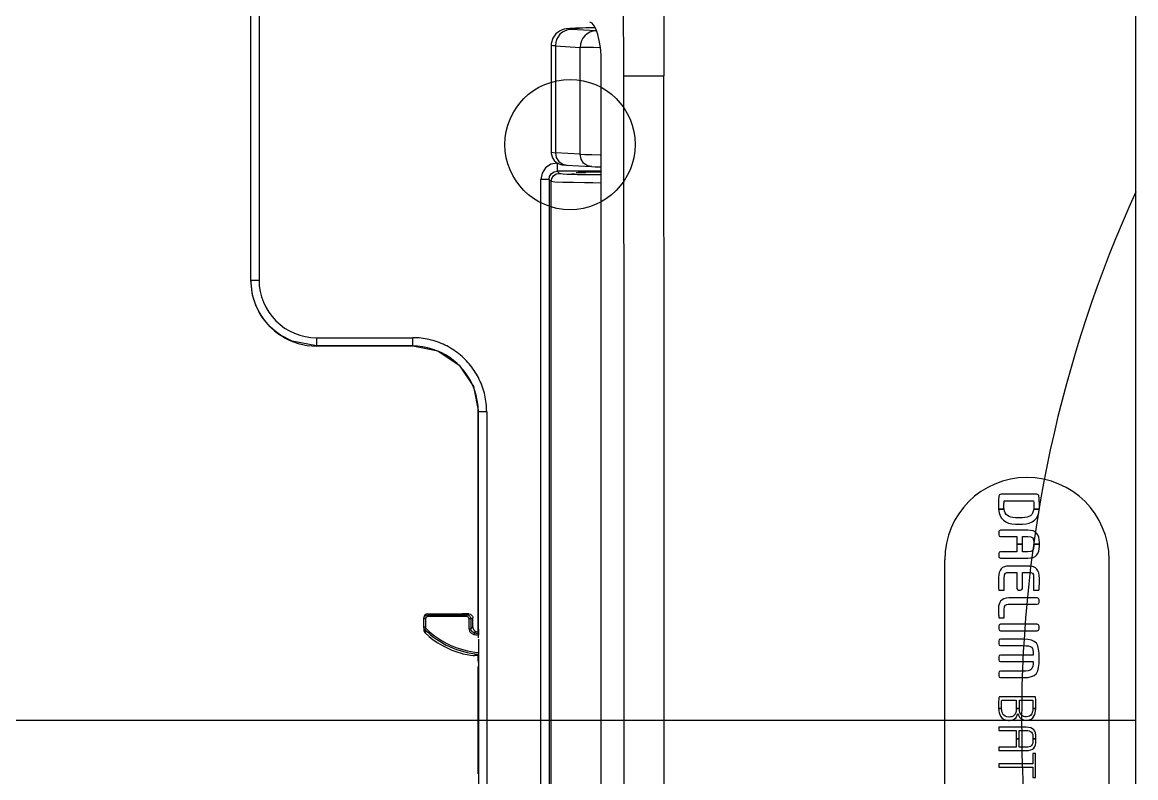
# Model space of a CAD drawing. Header units: millimetres. Extents: x -33000 to 294000, y 0 to 42408.
# Drawn here: x 16459.5 to 16595, y 3849.7 to 3941.6 of the extents above; entities that cross this region are included whole.
import ezdxf

# ---------------------------------------------------------------- set-up
doc = ezdxf.new("R2010")
doc.units = ezdxf.units.MM
doc.header["$LTSCALE"] = 50
doc.linetypes.add('DASHDOT', pattern=[22, 20, -1, 0, -1])
doc.layers.add('arch', color=8, linetype='Continuous')

msp = doc.modelspace()

# ---------------------------------------------------------------- linework, layer by layer
at = {"layer": 'arch', "ltscale": 25}
msp.add_line((16595, 1509.21), (16595, 8019.21), dxfattribs=at)
at = {"layer": 'arch', "linetype": 'Continuous'}
for p, q in [((16532.61, 3969.22), (16532.67, 3935.05)), ((16537.58, 3969.27), (16537.6, 3935.07)), ((16487.33, 3910.22), (16487.33, 3949.53)), ((16488.33, 3949.53), (16488.33, 3910.22)), ((16524.08, 3939.67), (16523.88, 3938.99)), ((16524.44, 3940.17), (16524.08, 3939.67)), ((16524.87, 3940.51), (16524.44, 3940.17)), ((16525.2, 3940.66), (16524.87, 3940.51)), ((16525.44, 3940.73), (16525.2, 3940.66)), ((16525.7, 3940.77), (16525.44, 3940.73)), ((16526.14, 3940.82), (16525.7, 3940.77)), ((16525.91, 3940.75), (16525.94, 3940.79)), ((16526.31, 3940.71), (16525.91, 3940.75)), ((16525.94, 3940.79), (16526.42, 3940.83)), ((16526.83, 3940.85), (16526.14, 3940.82)), ((16529.32, 3940.53), (16526.31, 3940.71)), ((16526.42, 3940.83), (16527.31, 3940.86)), ((16527.28, 3940.86), (16526.83, 3940.85)), ((16523.88, 3938.99), (16523.87, 3938.76)), ((16523.87, 3938.77), (16523.87, 3925.71)), ((16524.39, 3938.71), (16524.39, 3925.71)), ((16524.39, 3938.71), (16527.4, 3938.53)), ((16527.4, 3925.53), (16527.4, 3938.53)), ((16528.06, 3938.51), (16527.4, 3938.53)), ((16529.01, 3938.5), (16528.06, 3938.51)), ((16529.82, 3938.49), (16529.01, 3938.5)), ((16529.97, 3776.83), (16529.97, 3936.59)), ((16532.67, 3935.05), (16533.38, 3935.06)), ((16533.38, 3935.06), (16534.53, 3935.06)), ((16534.53, 3935.06), (16535.98, 3935.07)), ((16535.98, 3935.07), (16537.59, 3935.07)), ((16537.63, 3895.89), (16537.59, 3935.07)), ((16523.87, 3925.77), (16523.88, 3925.61)), ((16523.87, 3925.77), (16524.39, 3925.71)), ((16523.88, 3925.61), (16524.02, 3925.1)), ((16524.02, 3925.1), (16524.26, 3924.76)), ((16524.26, 3924.76), (16524.52, 3924.53)), ((16527.4, 3925.53), (16524.39, 3925.71)), ((16524.39, 3925.71), (16524.5, 3925.13)), ((16524.5, 3925.13), (16524.81, 3924.65)), ((16527.4, 3925.53), (16527.98, 3925.51)), ((16527.51, 3924.95), (16527.4, 3925.53)), ((16527.82, 3924.46), (16527.51, 3924.95)), ((16527.98, 3925.51), (16528.82, 3925.49)), ((16528.82, 3925.49), (16529.85, 3925.48)), ((16529.85, 3925.48), (16529.97, 3925.48)), ((16523.2, 3923.87), (16522.77, 3923.23)), ((16523.85, 3924.31), (16523.2, 3923.87)), ((16524.62, 3924.46), (16523.85, 3924.31)), ((16523.91, 3923.17), (16524.23, 3923.38)), ((16524.23, 3923.38), (16524.62, 3923.46)), ((16524.52, 3924.53), (16524.76, 3924.39)), ((16524.62, 3924.46), (16524.62, 3924.08)), ((16524.62, 3924.08), (16524.62, 3923.76)), ((16524.62, 3923.76), (16524.62, 3923.54)), ((16524.62, 3923.54), (16524.62, 3923.46)), ((16529.97, 3923.46), (16524.62, 3923.46)), ((16524.87, 3923.2), (16524.62, 3923.46)), ((16524.76, 3924.39), (16524.93, 3924.33)), ((16524.81, 3924.65), (16525.28, 3924.32)), ((16524.93, 3924.33), (16525.07, 3924.29)), ((16525.07, 3924.29), (16525.22, 3924.26)), ((16525.22, 3924.26), (16525.43, 3924.24)), ((16525.28, 3924.32), (16525.83, 3924.21)), ((16525.43, 3924.24), (16525.74, 3924.21)), ((16525.73, 3924.21), (16528.75, 3924.03)), ((16528.29, 3924.14), (16527.82, 3924.46)), ((16528.84, 3924.03), (16528.29, 3924.14)), ((16528.84, 3924.03), (16529.24, 3924.01)), ((16529.24, 3924.01), (16529.84, 3924)), ((16529.84, 3924), (16529.96, 3923.99)), ((16522.77, 3923.23), (16522.62, 3922.46)), ((16522.62, 3790.96), (16522.62, 3922.46)), ((16522.99, 3922.46), (16522.62, 3922.46)), ((16523.32, 3922.46), (16522.99, 3922.46)), ((16523.54, 3922.46), (16523.32, 3922.46)), ((16523.62, 3922.46), (16523.54, 3922.46)), ((16523.62, 3922.46), (16523.69, 3922.84)), ((16523.62, 3922.46), (16523.62, 3790.96)), ((16523.62, 3922.46), (16523.87, 3922.21)), ((16523.69, 3922.84), (16523.91, 3923.17)), ((16523.87, 3922.21), (16523.95, 3922.59)), ((16523.87, 3791.21), (16523.87, 3922.21)), ((16524.31, 3922.15), (16523.87, 3922.21)), ((16523.95, 3922.59), (16524.16, 3922.91)), ((16524.16, 3922.91), (16524.49, 3923.13)), ((16525.31, 3922.11), (16524.31, 3922.15)), ((16524.49, 3923.13), (16524.87, 3923.2)), ((16526.58, 3922.08), (16525.31, 3922.11)), ((16527.92, 3922.05), (16526.58, 3922.08)), ((16528.95, 3922.04), (16527.92, 3922.05)), ((16529.97, 3922.03), (16528.95, 3922.04)), ((16487.54, 3908.41), (16487.33, 3910.22)), ((16487.33, 3910.22), (16487.33, 3910.2)), ((16487.33, 3910.22), (16487.41, 3910.22)), ((16487.41, 3910.22), (16487.62, 3910.22)), ((16487.62, 3910.22), (16487.95, 3910.22)), ((16487.95, 3910.22), (16488.33, 3910.22)), ((16487.94, 3907.16), (16487.54, 3908.41)), ((16488.3, 3906.4), (16487.94, 3907.16)), ((16488.72, 3905.71), (16488.3, 3906.4)), ((16489.18, 3905.1), (16488.72, 3905.71)), ((16489.67, 3904.56), (16489.18, 3905.1)), ((16490.28, 3904.01), (16489.67, 3904.56)), ((16490.94, 3903.53), (16490.28, 3904.01)), ((16492.35, 3902.8), (16490.94, 3903.53)), ((16495.33, 3903.22), (16507.03, 3903.22)), ((16495.33, 3903.22), (16495.33, 3902.84)), ((16507.03, 3902.22), (16507.03, 3903.22)), ((16495.33, 3902.22), (16492.35, 3902.8)), ((16495.33, 3902.84), (16495.33, 3902.52)), ((16495.33, 3902.52), (16495.33, 3902.3)), ((16495.33, 3902.3), (16495.33, 3902.22)), ((16507.03, 3902.22), (16495.33, 3902.22)), ((16495.33, 3902.22), (16495.33, 3902.2)), ((16507.01, 3902.2), (16495.33, 3902.2)), ((16507.01, 3902.2), (16507.03, 3902.22)), ((16507.03, 3902.22), (16510.08, 3901.62)), ((16510.08, 3901.62), (16512.68, 3899.89)), ((16512.68, 3899.89), (16514.42, 3897.3)), ((16514.42, 3897.3), (16515.03, 3894.22)), ((16537.64, 3856.71), (16537.63, 3895.89)), ((16515, 3872.83), (16515, 3894.37)), ((16515.01, 3894.37), (16515, 3894.37)), ((16515.01, 3894.2), (16515.03, 3894.22)), ((16515.01, 3872.83), (16515.01, 3894.2)), ((16515.03, 3866.71), (16515.03, 3894.22)), ((16515.11, 3894.22), (16515.03, 3894.22)), ((16515.33, 3894.22), (16515.11, 3894.22)), ((16515.65, 3894.22), (16515.33, 3894.22)), ((16516.03, 3894.22), (16515.65, 3894.22)), ((16516.03, 3894.22), (16516.03, 3819.2)), ((16571.76, 3837.21), (16571.76, 3876.21)), ((16591.76, 3837.21), (16591.76, 3876.21)), ((16515, 3872.33), (16515, 3872.17)), ((16515, 3867.41), (16515, 3872.17)), ((16515.01, 3867.75), (16515.01, 3872.83)), ((16508.38, 3869.13), (16508.42, 3869.24)), ((16508.42, 3869.24), (16508.48, 3869.33)), ((16508.48, 3869.33), (16508.55, 3869.4)), ((16508.55, 3869.4), (16508.71, 3869.49)), ((16508.71, 3869.49), (16508.87, 3869.51)), ((16508.87, 3869.65), (16513.04, 3869.65)), ((16508.87, 3869.65), (16508.87, 3869.51)), ((16508.87, 3869.51), (16513.6, 3869.51)), ((16508.87, 3869.51), (16508.87, 3869.5)), ((16508.87, 3869.5), (16508.87, 3869.45)), ((16508.87, 3869.45), (16508.87, 3869.38)), ((16508.87, 3869.38), (16508.87, 3869.31)), ((16513.6, 3869.31), (16508.87, 3869.31)), ((16513.86, 3869.64), (16513.6, 3869.51)), ((16513.6, 3869.31), (16513.6, 3869.51)), ((16513.6, 3869.51), (16513.7, 3869.5)), ((16513.7, 3869.5), (16513.8, 3869.47)), ((16513.8, 3869.47), (16513.89, 3869.42)), ((16513.86, 3869.64), (16514.06, 3869.6)), ((16513.89, 3869.42), (16513.96, 3869.35)), ((16513.96, 3869.35), (16514.06, 3869.19)), ((16514.06, 3869.6), (16514.2, 3869.49)), ((16514.06, 3869.19), (16514.1, 3869.01)), ((16514.2, 3869.49), (16514.3, 3869.35)), ((16514.3, 3869.35), (16514.33, 3869.25)), ((16514.33, 3869.25), (16514.34, 3869.16)), ((16508.37, 3869.15), (16508.37, 3869.01)), ((16508.37, 3869.01), (16508.38, 3869.13)), ((16508.37, 3868.06), (16508.37, 3869.01)), ((16508.38, 3869.01), (16508.37, 3869.01)), ((16508.38, 3867.96), (16508.37, 3868.06)), ((16508.37, 3868.06), (16508.38, 3868.06)), ((16508.37, 3868.06), (16508.37, 3867.68)), ((16508.42, 3869.01), (16508.38, 3869.01)), ((16508.38, 3868.06), (16508.43, 3868.06)), ((16508.41, 3867.86), (16508.38, 3867.96)), ((16508.45, 3867.78), (16508.41, 3867.86)), ((16508.49, 3869.01), (16508.42, 3869.01)), ((16508.43, 3868.06), (16508.5, 3868.06)), ((16508.57, 3869.01), (16508.49, 3869.01)), ((16508.5, 3868.06), (16508.57, 3868.06)), ((16508.66, 3867.84), (16508.52, 3867.7)), ((16508.57, 3869.01), (16508.57, 3868.06)), ((16513.96, 3869.01), (16513.9, 3869.01)), ((16513.9, 3867.82), (16513.9, 3869.01)), ((16514.03, 3869.01), (16513.96, 3869.01)), ((16514.08, 3869.01), (16514.03, 3869.01)), ((16514.1, 3869.01), (16514.08, 3869.01)), ((16514.1, 3869.01), (16514.34, 3869.14)), ((16514.1, 3869.01), (16514.1, 3867.82)), ((16514.34, 3868.04), (16514.1, 3867.82)), ((16514.34, 3869.16), (16514.34, 3869.14)), ((16514.34, 3868.04), (16514.34, 3869.14)), ((16514.34, 3868.04), (16514.35, 3867.93)), ((16514.35, 3867.93), (16514.38, 3867.84)), ((16514.38, 3867.84), (16514.43, 3867.74)), ((16508.52, 3867.7), (16508.45, 3867.78)), ((16508.52, 3867.7), (16508.53, 3867.31)), ((16513.9, 3867.82), (16513.97, 3867.82)), ((16513.97, 3867.82), (16514.03, 3867.82)), ((16514.03, 3867.82), (16514.08, 3867.82)), ((16514.08, 3867.82), (16514.1, 3867.82)), ((16514.13, 3867.65), (16514.1, 3867.82)), ((16514.21, 3867.5), (16514.13, 3867.65)), ((16514.35, 3867.39), (16514.21, 3867.5)), ((16514.51, 3867.33), (16514.35, 3867.39)), ((16514.43, 3867.74), (16514.5, 3867.65)), ((16514.49, 3867.21), (16514.48, 3867.13)), ((16514.5, 3867.27), (16514.49, 3867.21)), ((16514.5, 3867.65), (16514.54, 3867.6)), ((16514.51, 3867.31), (16514.5, 3867.27)), ((16514.51, 3867.33), (16514.54, 3867.36)), ((16514.51, 3867.33), (16514.51, 3867.31)), ((16514.54, 3867.36), (16514.56, 3867.37)), ((16514.56, 3867.53), (16514.58, 3867.51)), ((16514.56, 3867.37), (16514.59, 3867.39)), ((16514.58, 3867.51), (16514.63, 3867.49)), ((16514.59, 3867.39), (16514.64, 3867.44)), ((16514.63, 3867.49), (16514.66, 3867.48)), ((16514.64, 3867.44), (16514.67, 3867.46)), ((16514.66, 3867.48), (16514.68, 3867.47)), ((16514.67, 3867.46), (16514.68, 3867.47)), ((16514.68, 3867.47), (16514.68, 3867.47)), ((16514.76, 3867.45), (16514.68, 3867.47)), ((16514.99, 3867.41), (16514.76, 3867.45)), ((16515.03, 3866.71), (16515.02, 3867.06)), ((16515.03, 3866.55), (16515.03, 3861.71)), ((16513.04, 3864.81), (16513.13, 3864.78)), ((16513.13, 3864.78), (16513.64, 3864.67)), ((16513.64, 3864.67), (16514.07, 3864.6)), ((16514.07, 3864.6), (16514.37, 3864.56)), ((16514.37, 3864.56), (16514.52, 3864.56)), ((16514.52, 3864.56), (16514.54, 3864.56)), ((16514.56, 3864.6), (16514.54, 3864.56)), ((16514.56, 3864.6), (16514.59, 3864.6)), ((16514.59, 3864.6), (16514.77, 3864.6)), ((16514.77, 3864.6), (16514.99, 3864.59)), ((16515, 3863.9), (16515, 3864.59)), ((16515.01, 3863.98), (16515, 3863.91)), ((16515, 3863.91), (16515, 3863.9)), ((16515, 3863.9), (16515, 3863.73)), ((16515.02, 3864.02), (16515.01, 3863.98)), ((16515, 3850.18), (16515, 3863.23)), ((16515.03, 3861.71), (16515.03, 3856.71)), ((16515.03, 3856.71), (16515.03, 3854.71)), ((16537.63, 3817.53), (16537.64, 3856.71)), ((16515.03, 3854.71), (16515.03, 3851.71)), ((16515.03, 3851.7), (16515.03, 3846.87))]:
    msp.add_line(p, q, dxfattribs=at)
at = {"layer": 'arch', "linetype": 'DASHDOT'}
msp.add_line((16285, 3856.71), (16595, 3856.71), dxfattribs=at)
at = {"layer": 'arch', "linetype": 'Continuous'}
msp.add_circle((16526.17, 3926.71), 7.92, dxfattribs=at)
for centre, radius, start, end in [((16735.91, 3856.87), 154.8, 155.5388, 180.0578), ((16495.33, 3910.22), 7, 179.9907, 269.9939), ((16581.76, 3876.21), 10, 0, 180), ((16508.87, 3869.01), 0.3, 90.0054, 180.0075), ((16513.6, 3869.01), 0.3, 0.0171, 90.021), ((16508.87, 3868.06), 0.301, 179.9899, 225.6049), ((16515.87, 3875.21), 10.31, 225.6125, 265.3361), ((16515.87, 3875.21), 10.51, 225.6118, 265.425), ((16515.87, 3875.21), 10.78, 227.0817, 254.799), ((16515.87, 3875.21), 8.19, 260.2197, 264.0535), ((16515.87, 3875.21), 7.99, 260.2195, 263.8756), ((16735.91, 3856.55), 154.8, 179.9422, 204.4612)]:
    msp.add_arc(centre, radius, start, end, dxfattribs=at)
for centre, major_axis, ratio, start_param, end_param in [((16528.55, 3936.58), (0, 5), 0.284012, 4.712867, 6.26645), ((16526.31, 3938.71), (0.12, 2), 0.961126, 0.063244, 1.629234), ((16535.18, 3940.79), (9, 0), 0.017453, 2.317366, 2.635123), ((16529.32, 3938.53), (-0.12, -2), 0.961133, 3.204845, 4.770831), ((16537.73, 3940.74), (12.75, 0), 0.017453, 2.296645, 2.317381), ((16533.17, 3940.55), (4, 0), 0.017451, 3.420757, 3.502606), ((16537.37, 3923.21), (12.5, 0), 0.017452, 3.158684, 3.190646), ((16537.37, 3923.21), (12.5, 0), 0.017452, 3.190646, 4.079319), ((16495.33, 3910.2), (0, 8), 0.999848, 1.570782, 1.599305), ((16495.33, 3910.2), (0, 8), 0.999848, 1.599305, 2.571298), ((16495.33, 3910.2), (0, 8), 0.999848, 2.571298, 3.141578), ((16507.01, 3894.2), (-5.66, -5.66), 0.999695, 2.727332, 3.926845), ((16507, 3894.21), (7.66, 2.32), 0.999451, 5.989191, 6.672186), ((16508.87, 3869.15), (0, 0.5), 0.999848, 0, 1.570796), ((16513.04, 3869.62), (-1.5, 0), 0.017455, 4.13565, 4.712389), ((16508.87, 3867.68), (0, 0.5), 0.998838, 1.569846, 2.39245), ((16514.63, 3867.86), (0.088, -0.575), 0.246445, 5.145086, 5.272141), ((16515.03, 3867.75), (0, 0.8), 0.017455, 1.570796, 2.617994)]:
    msp.add_ellipse(centre, major_axis=major_axis, ratio=ratio, start_param=start_param, end_param=end_param, dxfattribs=at)
for points in [[(16524.39, 3938.71), (16524.28, 3938.72), (16524.08, 3938.73), (16523.91, 3938.75), (16523.87, 3938.76), (16523.87, 3938.77)], [(16532.67, 3935.05), (16532.69, 3926.35), (16532.7, 3908.94), (16532.72, 3882.82), (16532.73, 3865.41), (16532.73, 3856.71)], [(16516.03, 3894.22), (16516.03, 3894.91), (16515.88, 3896.25), (16515.2, 3898.17), (16514.12, 3899.88), (16512.69, 3901.31), (16510.98, 3902.39), (16509.06, 3903.07), (16507.72, 3903.22), (16507.03, 3903.22)], [(16578.96, 3882.63), (16578.96, 3882.63), (16578.98, 3883.23), (16578.98, 3883.38)], [(16578.98, 3883.38), (16578.98, 3883.38), (16582.57, 3883.38), (16582.57, 3883.38)], [(16582.57, 3883.38), (16582.6, 3883.08), (16582.61, 3882.64), (16582.61, 3882.63)], [(16583.28, 3882.63), (16583.28, 3883.12), (16583.25, 3883.75), (16583.22, 3883.96)], [(16578.98, 3882.35), (16578.98, 3882.35), (16578.3, 3882.35), (16578.3, 3882.35)], [(16578.3, 3882.35), (16578.4, 3881.17), (16579.1, 3880.55), (16580.36, 3880.55)], [(16578.98, 3882.35), (16578.97, 3882.44), (16578.96, 3882.53), (16578.96, 3882.63)], [(16580.36, 3881.32), (16579.53, 3881.32), (16579.07, 3881.66), (16578.98, 3882.35)], [(16582.61, 3882.63), (16582.61, 3882.53), (16582.6, 3882.44), (16582.59, 3882.35)], [(16582.59, 3882.35), (16582.59, 3882.35), (16583.27, 3882.35), (16583.27, 3882.35)], [(16583.27, 3882.35), (16583.27, 3882.44), (16583.28, 3882.53), (16583.28, 3882.63)], [(16580.36, 3880.55), (16580.36, 3880.55), (16581.22, 3880.55), (16581.22, 3880.55)], [(16581.87, 3879.8), (16581.87, 3879.8), (16578.55, 3879.8), (16578.55, 3879.8)], [(16581.22, 3879.02), (16581.22, 3879.02), (16581.87, 3879.02), (16581.87, 3879.02)], [(16583.28, 3878.29), (16583.28, 3879.33), (16582.85, 3879.8), (16581.87, 3879.8)], [(16581.87, 3879.02), (16582.49, 3879.02), (16582.59, 3878.84), (16582.59, 3878.29)], [(16581.22, 3878.1), (16581.22, 3878.1), (16580.54, 3878.1), (16580.54, 3878.1)], [(16580.54, 3878.1), (16580.54, 3878.1), (16580.54, 3877.18), (16580.54, 3877.18)], [(16581.22, 3877.18), (16581.22, 3877.18), (16581.22, 3878.1), (16581.22, 3878.1)], [(16582.59, 3877.91), (16582.59, 3877.36), (16582.49, 3877.18), (16581.87, 3877.18)], [(16582.59, 3878.29), (16582.59, 3878.29), (16582.59, 3878.1), (16582.59, 3878.1)], [(16582.59, 3878.1), (16582.59, 3878.1), (16583.28, 3878.1), (16583.28, 3878.1)], [(16582.59, 3878.1), (16582.59, 3878.1), (16582.59, 3877.91), (16582.59, 3877.91)], [(16583.28, 3878.1), (16583.28, 3878.1), (16583.28, 3878.29), (16583.28, 3878.29)], [(16580.54, 3877.18), (16580.54, 3877.18), (16578.55, 3877.18), (16578.55, 3877.18)], [(16581.87, 3877.18), (16581.87, 3877.18), (16581.22, 3877.18), (16581.22, 3877.18)], [(16579, 3873.94), (16579, 3874.66), (16579.19, 3874.66), (16579.56, 3874.66)], [(16579.56, 3874.66), (16579.56, 3874.66), (16580.54, 3874.66), (16580.54, 3874.66)], [(16580.54, 3874.66), (16580.54, 3874.66), (16580.54, 3872.73), (16580.54, 3872.73)], [(16581.22, 3872.73), (16581.22, 3872.73), (16581.22, 3874.66), (16581.22, 3874.66)], [(16581.22, 3874.66), (16581.22, 3874.66), (16582.01, 3874.66), (16582.01, 3874.66)], [(16579, 3872.5), (16579, 3872.5), (16579, 3873.94), (16579, 3873.94)], [(16578.33, 3872.54), (16578.33, 3872.54), (16578.33, 3872.5), (16578.33, 3872.5)], [(16580.54, 3872.73), (16580.54, 3872.61), (16580.63, 3872.51), (16580.75, 3872.51)], [(16580.75, 3872.51), (16580.75, 3872.51), (16581, 3872.51), (16581, 3872.51)], [(16581, 3872.51), (16581.12, 3872.51), (16581.22, 3872.61), (16581.22, 3872.73)], [(16579, 3870.12), (16579, 3870.79), (16579.24, 3870.79), (16579.49, 3870.79)], [(16579.49, 3870.79), (16579.49, 3870.79), (16583.02, 3870.79), (16583.02, 3870.79)], [(16583.02, 3870.79), (16583.14, 3870.79), (16583.24, 3870.89), (16583.24, 3871.01)], [(16578.34, 3869.28), (16578.34, 3869.28), (16578.36, 3869.17), (16578.36, 3869.17)], [(16579, 3869.14), (16579, 3869.14), (16579, 3870.12), (16579, 3870.12)], [(16578.55, 3868.36), (16578.43, 3868.36), (16578.33, 3868.27), (16578.33, 3868.15)], [(16578.33, 3868.15), (16578.33, 3868.15), (16578.33, 3867.79), (16578.33, 3867.79)], [(16578.36, 3869.17), (16578.36, 3869.17), (16578.37, 3869.14), (16578.37, 3869.14)], [(16578.37, 3869.14), (16578.37, 3869.14), (16579, 3869.14), (16579, 3869.14)], [(16583.02, 3868.36), (16583.02, 3868.36), (16578.55, 3868.36), (16578.55, 3868.36)], [(16583.24, 3868.15), (16583.24, 3868.29), (16583.13, 3868.36), (16583.02, 3868.36)], [(16513.9, 3867.82), (16513.9, 3867.76), (16513.91, 3867.63), (16513.99, 3867.45), (16514.12, 3867.3), (16514.29, 3867.19), (16514.41, 3867.15), (16514.48, 3867.13)], [(16578.55, 3866.55), (16578.43, 3866.55), (16578.33, 3866.46), (16578.33, 3866.35)], [(16581.3, 3866.55), (16581.3, 3866.55), (16578.55, 3866.55), (16578.55, 3866.55)], [(16583.26, 3864.22), (16583.26, 3866), (16582.97, 3866.55), (16581.3, 3866.55)], [(16578.33, 3866.35), (16578.33, 3866.35), (16578.33, 3865.98), (16578.33, 3865.98)], [(16578.33, 3865.98), (16578.33, 3865.85), (16578.45, 3865.77), (16578.55, 3865.77)], [(16578.55, 3865.77), (16578.55, 3865.77), (16581.24, 3865.77), (16581.24, 3865.77)], [(16581.24, 3865.77), (16582.42, 3865.77), (16582.53, 3865.61), (16582.54, 3864.61)], [(16581.3, 3861.88), (16582.97, 3861.88), (16583.26, 3862.44), (16583.26, 3864.22)], [(16578.33, 3862.46), (16578.33, 3862.46), (16578.33, 3862.09), (16578.33, 3862.09)], [(16578.55, 3861.88), (16578.55, 3861.88), (16581.3, 3861.88), (16581.3, 3861.88)], [(16578.68, 3859.06), (16578.68, 3859.06), (16578.69, 3859.14), (16578.69, 3859.14)], [(16578.69, 3859.14), (16578.69, 3859.14), (16580.47, 3859.14), (16580.47, 3859.14)], [(16580.47, 3859.14), (16580.47, 3859.14), (16580.47, 3858.11), (16580.47, 3858.11)], [(16580.84, 3858.11), (16580.84, 3858.11), (16580.84, 3859.14), (16580.84, 3859.14)], [(16580.84, 3859.14), (16580.84, 3859.14), (16582.47, 3859.14), (16582.47, 3859.14)], [(16582.47, 3859.14), (16582.47, 3859.14), (16582.48, 3859.06), (16582.48, 3859.06)], [(16582.48, 3859.06), (16582.48, 3858.89), (16582.49, 3858.66), (16582.49, 3858.44)], [(16582.49, 3858.44), (16582.49, 3858.33), (16582.49, 3858.21), (16582.48, 3858.11)], [(16578.67, 3858.11), (16578.67, 3858.11), (16578.3, 3858.11), (16578.3, 3858.11)], [(16578.3, 3858.11), (16578.33, 3857.75), (16578.41, 3857.42), (16578.55, 3857.18)], [(16578.55, 3857.18), (16578.74, 3856.86), (16579.03, 3856.67), (16579.54, 3856.67)], [(16579.58, 3857.08), (16579.23, 3857.07), (16578.98, 3857.21), (16578.84, 3857.45)], [(16579.65, 3856.67), (16580.09, 3856.67), (16580.44, 3856.91), (16580.58, 3857.31)], [(16580.47, 3858.11), (16580.47, 3858.11), (16580.84, 3858.11), (16580.84, 3858.11)], [(16580.58, 3857.31), (16580.58, 3857.31), (16580.66, 3857.52), (16580.66, 3857.52)], [(16580.66, 3857.52), (16580.66, 3857.52), (16580.73, 3857.31), (16580.73, 3857.31)], [(16580.73, 3857.31), (16580.89, 3856.91), (16581.2, 3856.7), (16581.63, 3856.69)], [(16581.74, 3856.69), (16582.18, 3856.7), (16582.45, 3856.88), (16582.62, 3857.19)], [(16582.62, 3857.19), (16582.75, 3857.43), (16582.82, 3857.75), (16582.85, 3858.11)], [(16579.54, 3856.67), (16579.54, 3856.67), (16579.65, 3856.67), (16579.65, 3856.67)], [(16581.63, 3856.69), (16581.63, 3856.69), (16581.74, 3856.69), (16581.74, 3856.69)], [(16582.59, 3855.53), (16582.41, 3855.73), (16582.11, 3855.84), (16581.65, 3855.84)], [(16580.47, 3854.42), (16580.47, 3854.42), (16580.47, 3853.41), (16580.47, 3853.41)], [(16580.83, 3854.42), (16580.83, 3854.42), (16580.83, 3855.44), (16580.83, 3855.44)], [(16580.83, 3853.41), (16580.83, 3853.41), (16580.83, 3854.42), (16580.83, 3854.42)], [(16581.63, 3855.44), (16581.96, 3855.44), (16582.18, 3855.39), (16582.33, 3855.24)], [(16582.33, 3855.24), (16582.47, 3855.09), (16582.5, 3854.87), (16582.5, 3854.58)], [(16582.5, 3854.58), (16582.5, 3854.58), (16582.5, 3854.42), (16582.5, 3854.42)], [(16582.5, 3854.42), (16582.5, 3854.42), (16582.86, 3854.42), (16582.86, 3854.42)], [(16582.86, 3854.58), (16582.86, 3855.02), (16582.77, 3855.33), (16582.59, 3855.53)], [(16582.86, 3854.42), (16582.86, 3854.42), (16582.86, 3854.58), (16582.86, 3854.58)], [(16578.38, 3853.41), (16578.35, 3853.41), (16578.34, 3853.39), (16578.34, 3853.38)], [(16578.34, 3853.38), (16578.34, 3853.38), (16578.34, 3853.03), (16578.34, 3853.03)], [(16578.34, 3853.03), (16578.34, 3853.03), (16578.34, 3853.02), (16578.35, 3853.01)], [(16578.35, 3853.01), (16578.36, 3853.01), (16578.38, 3853), (16578.38, 3853)], [(16580.47, 3853.41), (16580.47, 3853.41), (16578.38, 3853.41), (16578.38, 3853.41)], [(16578.38, 3853), (16578.38, 3853), (16581.65, 3853), (16581.65, 3853)], [(16582.5, 3852.65), (16582.5, 3852.64), (16582.49, 3852.63), (16582.49, 3852.6)], [(16582.49, 3852.6), (16582.49, 3852.6), (16582.49, 3851.38), (16582.49, 3851.38)], [(16582.51, 3852.65), (16582.5, 3852.65), (16582.5, 3852.65), (16582.5, 3852.65)], [(16582.78, 3852.65), (16582.78, 3852.65), (16582.51, 3852.65), (16582.51, 3852.65)], [(16582.82, 3852.6), (16582.82, 3852.64), (16582.79, 3852.65), (16582.78, 3852.65)], [(16582.82, 3849.76), (16582.82, 3849.76), (16582.82, 3852.6), (16582.82, 3852.6)], [(16578.38, 3851.38), (16578.35, 3851.38), (16578.34, 3851.36), (16578.34, 3851.35)], [(16582.49, 3851.38), (16582.49, 3851.38), (16578.38, 3851.38), (16578.38, 3851.38)]]:
    msp.add_open_spline(points, degree=3, dxfattribs=at)
for points, knots in [([(16526.36, 3923.15), (16526.5, 3923.14), (16526.95, 3923.12), (16528, 3923.09), (16529.14, 3923.07), (16529.83, 3923.06), (16529.92, 3923.06)], [0.0935878, 0.0935878, 0.0935878, 0.0935878, 0.1333333, 0.2, 0.2666667, 0.2762044, 0.2762044, 0.2762044, 0.2762044]), ([(16529.92, 3923.36), (16529.84, 3923.36), (16529.17, 3923.35), (16528.05, 3923.33), (16527.25, 3923.3), (16526.92, 3923.29)], [0.7250178, 0.7250178, 0.7250178, 0.7250178, 0.7333333, 0.8, 0.8633974, 0.8633974, 0.8633974, 0.8633974]), ([(16578.61, 3884.17), (16578.61, 3884.17), (16578.47, 3884.17), (16578.38, 3884.08), (16578.35, 3883.95)], [0.66666667, 0.66666667, 0.66666667, 0.66666667, 0.66666668, 0.73333333, 0.73333333, 0.73333333, 0.73333333]), ([(16582.97, 3884.17), (16582.97, 3884.17), (16582.97, 3884.17), (16578.61, 3884.17), (16578.61, 3884.17)], [0.6, 0.6, 0.6, 0.6, 0.60000001, 0.66666667, 0.66666667, 0.66666667, 0.66666667]), ([(16583.22, 3883.96), (16583.22, 3883.96), (16583.2, 3884.09), (16583.1, 3884.17), (16582.97, 3884.17)], [0.53333333, 0.53333333, 0.53333333, 0.53333333, 0.53333334, 0.6, 0.6, 0.6, 0.6]), ([(16578.35, 3883.95), (16578.35, 3883.95), (16578.33, 3883.81), (16578.31, 3883.44), (16578.3, 3883.06)], [0.73333333, 0.73333333, 0.73333333, 0.73333333, 0.73333334, 0.8, 0.8, 0.8, 0.8]), ([(16578.3, 3883.06), (16578.3, 3883.06), (16578.3, 3883.06), (16578.3, 3882.44), (16578.3, 3882.44)], [0.8, 0.8, 0.8, 0.8, 0.80000001, 0.86666667, 0.86666667, 0.86666667, 0.86666667]), ([(16578.3, 3882.44), (16578.3, 3882.44), (16578.3, 3882.41), (16578.3, 3882.38), (16578.3, 3882.35)], [0.86666667, 0.86666667, 0.86666667, 0.86666667, 0.86666668, 0.93333333, 0.93333333, 0.93333333, 0.93333333]), ([(16578.3, 3882.35), (16578.3, 3882.35), (16578.3, 3882.35), (16578.98, 3882.35), (16578.98, 3882.35)], [0.93333333, 0.93333333, 0.93333333, 0.93333333, 0.93333334, 1, 1, 1, 1]), ([(16581.22, 3880.55), (16581.22, 3880.55), (16582.47, 3880.55), (16583.17, 3881.17), (16583.27, 3882.35)], [0.5, 0.5, 0.5, 0.5, 0.5, 0.625, 0.625, 0.625, 0.625]), ([(16582.59, 3882.35), (16582.59, 3882.35), (16582.5, 3881.64), (16582.07, 3881.32), (16581.22, 3881.32)], [0.75, 0.75, 0.75, 0.75, 0.75, 0.875, 0.875, 0.875, 0.875]), ([(16583.27, 3882.35), (16583.27, 3882.35), (16583.27, 3882.35), (16582.59, 3882.35), (16582.59, 3882.35)], [0.625, 0.625, 0.625, 0.625, 0.625, 0.75, 0.75, 0.75, 0.75]), ([(16581.22, 3881.32), (16581.22, 3881.32), (16581.22, 3881.32), (16580.36, 3881.32), (16580.36, 3881.32)], [0.875, 0.875, 0.875, 0.875, 0.875, 1, 1, 1, 1]), ([(16578.55, 3879.8), (16578.55, 3879.8), (16578.43, 3879.8), (16578.33, 3879.7), (16578.33, 3879.59)], [0.5, 0.5, 0.5, 0.5, 0.50000001, 0.57142857, 0.57142857, 0.57142857, 0.57142857]), ([(16578.33, 3879.59), (16578.33, 3879.59), (16578.33, 3879.59), (16578.33, 3879.23), (16578.33, 3879.23)], [0.57142857, 0.57142857, 0.57142857, 0.57142857, 0.57142858, 0.64285714, 0.64285714, 0.64285714, 0.64285714]), ([(16578.33, 3879.23), (16578.33, 3879.23), (16578.33, 3879.1), (16578.45, 3879.02), (16578.55, 3879.02)], [0.64285714, 0.64285714, 0.64285714, 0.64285714, 0.64285715, 0.71428571, 0.71428571, 0.71428571, 0.71428571]), ([(16578.55, 3879.02), (16578.55, 3879.02), (16578.55, 3879.02), (16580.54, 3879.02), (16580.54, 3879.02)], [0.71428571, 0.71428571, 0.71428571, 0.71428571, 0.71428572, 0.78571429, 0.78571429, 0.78571429, 0.78571429]), ([(16580.54, 3879.02), (16580.54, 3879.02), (16580.54, 3879.02), (16580.54, 3878.1), (16580.54, 3878.1)], [0.78571429, 0.78571429, 0.78571429, 0.78571429, 0.7857143, 0.85714286, 0.85714286, 0.85714286, 0.85714286]), ([(16581.22, 3878.1), (16581.22, 3878.1), (16581.22, 3878.1), (16581.22, 3879.02), (16581.22, 3879.02)], [0.92857143, 0.92857143, 0.92857143, 0.92857143, 0.92857144, 1, 1, 1, 1]), ([(16580.54, 3878.1), (16580.54, 3878.1), (16580.54, 3878.1), (16581.22, 3878.1), (16581.22, 3878.1)], [0.85714286, 0.85714286, 0.85714286, 0.85714286, 0.85714287, 0.92857143, 0.92857143, 0.92857143, 0.92857143]), ([(16581.87, 3876.41), (16581.87, 3876.41), (16582.85, 3876.41), (16583.28, 3876.87), (16583.28, 3877.91)], [0.78571429, 0.78571429, 0.78571429, 0.78571429, 0.7857143, 0.85714286, 0.85714286, 0.85714286, 0.85714286]), ([(16583.28, 3878.1), (16583.28, 3878.1), (16583.28, 3878.1), (16582.59, 3878.1), (16582.59, 3878.1)], [0.92857143, 0.92857143, 0.92857143, 0.92857143, 0.92857144, 1, 1, 1, 1]), ([(16583.28, 3877.91), (16583.28, 3877.91), (16583.28, 3877.91), (16583.28, 3878.1), (16583.28, 3878.1)], [0.85714286, 0.85714286, 0.85714286, 0.85714286, 0.85714287, 0.92857143, 0.92857143, 0.92857143, 0.92857143]), ([(16578.55, 3877.18), (16578.55, 3877.18), (16578.43, 3877.18), (16578.33, 3877.09), (16578.33, 3876.97)], [0.5, 0.5, 0.5, 0.5, 0.50000001, 0.57142857, 0.57142857, 0.57142857, 0.57142857]), ([(16578.33, 3876.97), (16578.33, 3876.97), (16578.33, 3876.97), (16578.33, 3876.62), (16578.33, 3876.62)], [0.57142857, 0.57142857, 0.57142857, 0.57142857, 0.57142858, 0.64285714, 0.64285714, 0.64285714, 0.64285714]), ([(16578.33, 3876.62), (16578.33, 3876.62), (16578.33, 3876.49), (16578.45, 3876.41), (16578.55, 3876.41)], [0.64285714, 0.64285714, 0.64285714, 0.64285714, 0.64285715, 0.71428571, 0.71428571, 0.71428571, 0.71428571]), ([(16578.55, 3876.41), (16578.55, 3876.41), (16578.55, 3876.41), (16581.87, 3876.41), (16581.87, 3876.41)], [0.71428571, 0.71428571, 0.71428571, 0.71428571, 0.71428572, 0.78571429, 0.78571429, 0.78571429, 0.78571429]), ([(16579.56, 3875.44), (16579.56, 3875.44), (16578.74, 3875.44), (16578.33, 3874.99), (16578.3, 3874.06)], [0.81818182, 0.81818182, 0.81818182, 0.81818182, 0.81818183, 0.86363636, 0.86363636, 0.86363636, 0.86363636]), ([(16582.01, 3875.44), (16582.01, 3875.44), (16582.01, 3875.44), (16579.56, 3875.44), (16579.56, 3875.44)], [0.77272727, 0.77272727, 0.77272727, 0.77272727, 0.77272728, 0.81818182, 0.81818182, 0.81818182, 0.81818182]), ([(16583.24, 3872.66), (16583.24, 3872.66), (16583.27, 3872.94), (16583.28, 3873.59), (16583.28, 3873.94), (16583.28, 3873.94), (16583.28, 3874.95), (16582.86, 3875.44), (16582.01, 3875.44)], [0.68181818, 0.68181818, 0.68181818, 0.68181818, 0.68181819, 0.72727273, 0.72727273, 0.72727273, 0.72727274, 0.77272727, 0.77272727, 0.77272727, 0.77272727]), ([(16582.01, 3874.66), (16582.01, 3874.66), (16582.38, 3874.66), (16582.58, 3874.66), (16582.58, 3873.94)], [0.5, 0.5, 0.5, 0.5, 0.50000001, 0.54545455, 0.54545455, 0.54545455, 0.54545455]), ([(16578.3, 3874.06), (16578.3, 3874.06), (16578.3, 3874.06), (16578.3, 3873.27), (16578.3, 3873.27)], [0.86363636, 0.86363636, 0.86363636, 0.86363636, 0.86363637, 0.90909091, 0.90909091, 0.90909091, 0.90909091]), ([(16578.3, 3873.27), (16578.3, 3873.27), (16578.3, 3873.02), (16578.31, 3872.78), (16578.32, 3872.66)], [0.90909091, 0.90909091, 0.90909091, 0.90909091, 0.90909092, 0.95454545, 0.95454545, 0.95454545, 0.95454545]), ([(16582.58, 3873.94), (16582.58, 3873.94), (16582.58, 3873.94), (16582.57, 3872.5), (16582.57, 3872.5)], [0.54545455, 0.54545455, 0.54545455, 0.54545455, 0.54545456, 0.59090909, 0.59090909, 0.59090909, 0.59090909]), ([(16578.32, 3872.66), (16578.32, 3872.66), (16578.32, 3872.66), (16578.33, 3872.54), (16578.33, 3872.54)], [0.95454545, 0.95454545, 0.95454545, 0.95454545, 0.95454546, 1, 1, 1, 1]), ([(16578.33, 3872.5), (16578.33, 3872.5), (16578.33, 3872.5), (16579, 3872.5), (16579, 3872.5)], [0.04545455, 0.04545455, 0.04545455, 0.04545455, 0.04545456, 0.09090909, 0.09090909, 0.09090909, 0.09090909]), ([(16582.57, 3872.5), (16582.57, 3872.5), (16582.57, 3872.5), (16583.23, 3872.5), (16583.23, 3872.5)], [0.59090909, 0.59090909, 0.59090909, 0.59090909, 0.5909091, 0.63636364, 0.63636364, 0.63636364, 0.63636364]), ([(16583.23, 3872.5), (16583.23, 3872.5), (16583.23, 3872.5), (16583.24, 3872.66), (16583.24, 3872.66)], [0.63636364, 0.63636364, 0.63636364, 0.63636364, 0.63636365, 0.68181818, 0.68181818, 0.68181818, 0.68181818]), ([(16579.56, 3871.57), (16579.56, 3871.57), (16578.56, 3871.57), (16578.33, 3870.96), (16578.3, 3870.35)], [0.71428571, 0.71428571, 0.71428571, 0.71428571, 0.71428572, 0.78571429, 0.78571429, 0.78571429, 0.78571429]), ([(16583.02, 3871.57), (16583.02, 3871.57), (16583.02, 3871.57), (16579.56, 3871.57), (16579.56, 3871.57)], [0.64285714, 0.64285714, 0.64285714, 0.64285714, 0.64285715, 0.71428571, 0.71428571, 0.71428571, 0.71428571]), ([(16583.24, 3871.35), (16583.24, 3871.35), (16583.24, 3871.47), (16583.14, 3871.57), (16583.02, 3871.57)], [0.57142857, 0.57142857, 0.57142857, 0.57142857, 0.57142858, 0.64285714, 0.64285714, 0.64285714, 0.64285714]), ([(16583.24, 3871.01), (16583.24, 3871.01), (16583.24, 3871.01), (16583.24, 3871.35), (16583.24, 3871.35)], [0.5, 0.5, 0.5, 0.5, 0.50000001, 0.57142857, 0.57142857, 0.57142857, 0.57142857]), ([(16578.3, 3870.35), (16578.3, 3870.35), (16578.3, 3870.35), (16578.3, 3869.75), (16578.3, 3869.75)], [0.78571429, 0.78571429, 0.78571429, 0.78571429, 0.7857143, 0.85714286, 0.85714286, 0.85714286, 0.85714286]), ([(16578.3, 3869.75), (16578.3, 3869.75), (16578.31, 3869.56), (16578.32, 3869.46), (16578.33, 3869.37)], [0.85714286, 0.85714286, 0.85714286, 0.85714286, 0.85714287, 0.92857143, 0.92857143, 0.92857143, 0.92857143]), ([(16578.33, 3869.37), (16578.33, 3869.37), (16578.33, 3869.37), (16578.34, 3869.28), (16578.34, 3869.28)], [0.92857143, 0.92857143, 0.92857143, 0.92857143, 0.92857144, 1, 1, 1, 1]), ([(16583.24, 3867.79), (16583.24, 3867.79), (16583.24, 3867.79), (16583.24, 3868.15), (16583.24, 3868.15)], [0.875, 0.875, 0.875, 0.875, 0.875, 1, 1, 1, 1]), ([(16578.33, 3867.79), (16578.33, 3867.79), (16578.33, 3867.66), (16578.45, 3867.58), (16578.55, 3867.58)], [0.5, 0.5, 0.5, 0.5, 0.5, 0.625, 0.625, 0.625, 0.625]), ([(16578.55, 3867.58), (16578.55, 3867.58), (16578.55, 3867.58), (16583.02, 3867.58), (16583.02, 3867.58)], [0.625, 0.625, 0.625, 0.625, 0.625, 0.75, 0.75, 0.75, 0.75]), ([(16583.02, 3867.58), (16583.02, 3867.58), (16583.14, 3867.58), (16583.24, 3867.68), (16583.24, 3867.79)], [0.75, 0.75, 0.75, 0.75, 0.75, 0.875, 0.875, 0.875, 0.875]), ([(16578.55, 3864.61), (16578.55, 3864.61), (16578.42, 3864.61), (16578.33, 3864.52), (16578.33, 3864.4)], [0.6, 0.6, 0.6, 0.6, 0.60000001, 0.65, 0.65, 0.65, 0.65]), ([(16578.33, 3864.4), (16578.33, 3864.4), (16578.33, 3864.4), (16578.33, 3864.04), (16578.33, 3864.04)], [0.65, 0.65, 0.65, 0.65, 0.65000001, 0.7, 0.7, 0.7, 0.7]), ([(16578.33, 3864.04), (16578.33, 3864.04), (16578.33, 3863.91), (16578.45, 3863.83), (16578.55, 3863.83)], [0.7, 0.7, 0.7, 0.7, 0.70000001, 0.75, 0.75, 0.75, 0.75]), ([(16582.54, 3864.61), (16582.54, 3864.61), (16582.54, 3864.61), (16578.55, 3864.61), (16578.55, 3864.61)], [0.55, 0.55, 0.55, 0.55, 0.55000001, 0.6, 0.6, 0.6, 0.6]), ([(16578.55, 3863.83), (16578.55, 3863.83), (16578.55, 3863.83), (16582.53, 3863.83), (16582.53, 3863.83)], [0.75, 0.75, 0.75, 0.75, 0.75000001, 0.8, 0.8, 0.8, 0.8]), ([(16582.53, 3863.83), (16582.53, 3863.83), (16582.53, 3863.36), (16582.48, 3863.07), (16582.31, 3862.9)], [0.8, 0.8, 0.8, 0.8, 0.80000001, 0.85, 0.85, 0.85, 0.85]), ([(16578.55, 3862.67), (16578.55, 3862.67), (16578.43, 3862.67), (16578.33, 3862.58), (16578.33, 3862.46)], [0.95, 0.95, 0.95, 0.95, 0.95000001, 1, 1, 1, 1]), ([(16581.24, 3862.67), (16581.24, 3862.67), (16581.24, 3862.67), (16578.55, 3862.67), (16578.55, 3862.67)], [0.9, 0.9, 0.9, 0.9, 0.90000001, 0.95, 0.95, 0.95, 0.95]), ([(16582.31, 3862.9), (16582.31, 3862.9), (16582.13, 3862.71), (16581.78, 3862.67), (16581.24, 3862.67)], [0.85, 0.85, 0.85, 0.85, 0.85000001, 0.9, 0.9, 0.9, 0.9]), ([(16578.33, 3862.09), (16578.33, 3862.09), (16578.33, 3861.97), (16578.45, 3861.88), (16578.55, 3861.88)], [0.05, 0.05, 0.05, 0.05, 0.05000001, 0.1, 0.1, 0.1, 0.1]), ([(16578.35, 3859.42), (16578.35, 3859.42), (16578.32, 3859.19), (16578.29, 3858.82), (16578.29, 3858.41)], [0.86363636, 0.86363636, 0.86363636, 0.86363636, 0.86363637, 0.90909091, 0.90909091, 0.90909091, 0.90909091]), ([(16578.29, 3858.41), (16578.29, 3858.41), (16578.29, 3858.31), (16578.3, 3858.21), (16578.3, 3858.11)], [0.90909091, 0.90909091, 0.90909091, 0.90909091, 0.90909092, 0.95454545, 0.95454545, 0.95454545, 0.95454545]), ([(16578.39, 3859.53), (16578.39, 3859.53), (16578.38, 3859.51), (16578.36, 3859.48), (16578.35, 3859.42)], [0.81818182, 0.81818182, 0.81818182, 0.81818182, 0.81818183, 0.86363636, 0.86363636, 0.86363636, 0.86363636]), ([(16578.51, 3859.55), (16578.51, 3859.55), (16578.44, 3859.55), (16578.41, 3859.54), (16578.39, 3859.53)], [0.77272727, 0.77272727, 0.77272727, 0.77272727, 0.77272728, 0.81818182, 0.81818182, 0.81818182, 0.81818182]), ([(16582.66, 3859.55), (16582.66, 3859.55), (16582.66, 3859.55), (16578.51, 3859.55), (16578.51, 3859.55)], [0.72727273, 0.72727273, 0.72727273, 0.72727273, 0.72727274, 0.77272727, 0.77272727, 0.77272727, 0.77272727]), ([(16578.67, 3858.11), (16578.66, 3858.2), (16578.66, 3858.31), (16578.66, 3858.41), (16578.66, 3858.41), (16578.66, 3858.63), (16578.68, 3858.86), (16578.68, 3859.06)], [0, 0, 0, 0, 0.04545455, 0.04545455, 0.04545455, 0.04545456, 0.09090909, 0.09090909, 0.09090909, 0.09090909]), ([(16582.77, 3859.52), (16582.77, 3859.52), (16582.76, 3859.54), (16582.72, 3859.55), (16582.66, 3859.55)], [0.68181818, 0.68181818, 0.68181818, 0.68181818, 0.68181819, 0.72727273, 0.72727273, 0.72727273, 0.72727273]), ([(16582.81, 3859.43), (16582.81, 3859.43), (16582.8, 3859.48), (16582.79, 3859.51), (16582.77, 3859.52)], [0.63636364, 0.63636364, 0.63636364, 0.63636364, 0.63636365, 0.68181818, 0.68181818, 0.68181818, 0.68181818]), ([(16582.86, 3858.44), (16582.86, 3858.44), (16582.86, 3858.84), (16582.84, 3859.22), (16582.81, 3859.43)], [0.59090909, 0.59090909, 0.59090909, 0.59090909, 0.5909091, 0.63636364, 0.63636364, 0.63636364, 0.63636364]), ([(16582.85, 3858.11), (16582.85, 3858.11), (16582.86, 3858.22), (16582.86, 3858.33), (16582.86, 3858.44)], [0.54545455, 0.54545455, 0.54545455, 0.54545455, 0.54545456, 0.59090909, 0.59090909, 0.59090909, 0.59090909]), ([(16578.3, 3858.11), (16578.3, 3858.11), (16578.3, 3858.11), (16578.67, 3858.11), (16578.67, 3858.11)], [0.95454545, 0.95454545, 0.95454545, 0.95454545, 0.95454546, 1, 1, 1, 1]), ([(16578.84, 3857.45), (16578.84, 3857.45), (16578.74, 3857.63), (16578.69, 3857.85), (16578.67, 3858.11)], [0.04, 0.04, 0.04, 0.04, 0.04000001, 0.08, 0.08, 0.08, 0.08]), ([(16579.6, 3857.08), (16579.6, 3857.08), (16579.6, 3857.08), (16579.58, 3857.08), (16579.58, 3857.08)], [0.96, 0.96, 0.96, 0.96, 0.96000001, 1, 1, 1, 1]), ([(16580.21, 3857.29), (16580.21, 3857.29), (16580.04, 3857.13), (16579.82, 3857.08), (16579.6, 3857.08)], [0.92, 0.92, 0.92, 0.92, 0.92000001, 0.96, 0.96, 0.96, 0.96]), ([(16580.47, 3858.1), (16580.47, 3858.1), (16580.47, 3857.72), (16580.38, 3857.46), (16580.21, 3857.29)], [0.88, 0.88, 0.88, 0.88, 0.88000001, 0.92, 0.92, 0.92, 0.92]), ([(16580.84, 3858.11), (16580.84, 3858.11), (16580.84, 3858.11), (16580.47, 3858.11), (16580.47, 3858.11)], [0.8, 0.8, 0.8, 0.8, 0.80000001, 0.84, 0.84, 0.84, 0.84]), ([(16580.47, 3858.11), (16580.47, 3858.11), (16580.47, 3858.11), (16580.47, 3858.1), (16580.47, 3858.1)], [0.84, 0.84, 0.84, 0.84, 0.84000001, 0.88, 0.88, 0.88, 0.88]), ([(16580.84, 3858.1), (16580.84, 3858.1), (16580.84, 3858.1), (16580.84, 3858.11), (16580.84, 3858.11)], [0.76, 0.76, 0.76, 0.76, 0.76000001, 0.8, 0.8, 0.8, 0.8]), ([(16581.09, 3857.31), (16581.09, 3857.31), (16580.94, 3857.47), (16580.84, 3857.72), (16580.84, 3858.1)], [0.72, 0.72, 0.72, 0.72, 0.72000001, 0.76, 0.76, 0.76, 0.76]), ([(16581.67, 3857.1), (16581.67, 3857.1), (16581.47, 3857.1), (16581.25, 3857.15), (16581.09, 3857.31)], [0.68, 0.68, 0.68, 0.68, 0.68000001, 0.72, 0.72, 0.72, 0.72]), ([(16581.69, 3857.1), (16581.69, 3857.1), (16581.69, 3857.1), (16581.67, 3857.1), (16581.67, 3857.1)], [0.64, 0.64, 0.64, 0.64, 0.64000001, 0.68, 0.68, 0.68, 0.68]), ([(16582.35, 3857.49), (16582.35, 3857.49), (16582.23, 3857.25), (16582.01, 3857.1), (16581.69, 3857.1)], [0.6, 0.6, 0.6, 0.6, 0.60000001, 0.64, 0.64, 0.64, 0.64]), ([(16582.48, 3858.11), (16582.48, 3858.11), (16582.47, 3857.87), (16582.43, 3857.66), (16582.35, 3857.49)], [0.56, 0.56, 0.56, 0.56, 0.56000001, 0.6, 0.6, 0.6, 0.6]), ([(16582.85, 3858.11), (16582.85, 3858.11), (16582.85, 3858.11), (16582.48, 3858.11), (16582.48, 3858.11)], [0.52, 0.52, 0.52, 0.52, 0.52000001, 0.56, 0.56, 0.56, 0.56]), ([(16582.48, 3858.11), (16582.48, 3858.11), (16582.48, 3858.11), (16582.85, 3858.11), (16582.85, 3858.11)], [0.5, 0.5, 0.5, 0.5, 0.50000001, 0.54545455, 0.54545455, 0.54545455, 0.54545455]), ([(16532.73, 3856.71), (16532.73, 3848), (16532.72, 3830.59), (16532.7, 3804.48), (16532.69, 3787.07), (16532.67, 3778.37)], [0.0000005, 0.0000005, 0.0000005, 0.0000005, 0.3333333, 0.6666667, 0.9999995, 0.9999995, 0.9999995, 0.9999995]), ([(16578.35, 3855.83), (16578.35, 3855.83), (16578.34, 3855.82), (16578.34, 3855.81), (16578.34, 3855.81)], [0.64705882, 0.64705882, 0.64705882, 0.64705882, 0.64705883, 0.70588235, 0.70588235, 0.70588235, 0.70588235]), ([(16578.34, 3855.81), (16578.34, 3855.81), (16578.34, 3855.81), (16578.34, 3855.47), (16578.34, 3855.47)], [0.70588235, 0.70588235, 0.70588235, 0.70588235, 0.70588236, 0.76470588, 0.76470588, 0.76470588, 0.76470588]), ([(16578.38, 3855.84), (16578.38, 3855.84), (16578.38, 3855.84), (16578.36, 3855.84), (16578.35, 3855.83)], [0.58823529, 0.58823529, 0.58823529, 0.58823529, 0.5882353, 0.64705882, 0.64705882, 0.64705882, 0.64705882]), ([(16581.65, 3855.84), (16581.65, 3855.84), (16581.65, 3855.84), (16578.38, 3855.84), (16578.38, 3855.84)], [0.52941176, 0.52941176, 0.52941176, 0.52941176, 0.52941177, 0.58823529, 0.58823529, 0.58823529, 0.58823529]), ([(16578.34, 3855.47), (16578.34, 3855.47), (16578.34, 3855.45), (16578.35, 3855.44), (16578.38, 3855.44)], [0.76470588, 0.76470588, 0.76470588, 0.76470588, 0.76470589, 0.82352941, 0.82352941, 0.82352941, 0.82352941]), ([(16578.38, 3855.44), (16578.38, 3855.44), (16578.38, 3855.44), (16580.47, 3855.44), (16580.47, 3855.44)], [0.82352941, 0.82352941, 0.82352941, 0.82352941, 0.82352942, 0.88235294, 0.88235294, 0.88235294, 0.88235294]), ([(16580.47, 3855.44), (16580.47, 3855.44), (16580.47, 3855.44), (16580.47, 3854.42), (16580.47, 3854.42)], [0.88235294, 0.88235294, 0.88235294, 0.88235294, 0.88235295, 0.94117647, 0.94117647, 0.94117647, 0.94117647]), ([(16580.83, 3854.42), (16580.83, 3854.42), (16580.83, 3854.42), (16580.47, 3854.42), (16580.47, 3854.42)], [0.05882353, 0.05882353, 0.05882353, 0.05882353, 0.05882354, 0.11764706, 0.11764706, 0.11764706, 0.11764706]), ([(16580.47, 3854.42), (16580.47, 3854.42), (16580.47, 3854.42), (16580.83, 3854.42), (16580.83, 3854.42)], [0.94117647, 0.94117647, 0.94117647, 0.94117647, 0.94117648, 1, 1, 1, 1]), ([(16580.83, 3855.44), (16580.83, 3855.44), (16580.83, 3855.44), (16581.63, 3855.44), (16581.63, 3855.44)], [0.05882353, 0.05882353, 0.05882353, 0.05882353, 0.05882354, 0.11764706, 0.11764706, 0.11764706, 0.11764706]), ([(16582.86, 3854.42), (16582.86, 3854.42), (16582.86, 3854.42), (16582.5, 3854.42), (16582.5, 3854.42)], [0.70588235, 0.70588235, 0.70588235, 0.70588235, 0.70588236, 0.76470588, 0.76470588, 0.76470588, 0.76470588]), ([(16582.5, 3854.42), (16582.5, 3854.42), (16582.5, 3854.42), (16582.5, 3854.27), (16582.5, 3854.27)], [0.76470588, 0.76470588, 0.76470588, 0.76470588, 0.76470589, 0.82352941, 0.82352941, 0.82352941, 0.82352941]), ([(16582.86, 3854.27), (16582.86, 3854.27), (16582.86, 3854.27), (16582.86, 3854.42), (16582.86, 3854.42)], [0.64705882, 0.64705882, 0.64705882, 0.64705882, 0.64705883, 0.70588235, 0.70588235, 0.70588235, 0.70588235]), ([(16581.63, 3853.41), (16581.63, 3853.41), (16581.63, 3853.41), (16580.83, 3853.41), (16580.83, 3853.41)], [0.94117647, 0.94117647, 0.94117647, 0.94117647, 0.94117648, 1, 1, 1, 1]), ([(16582.33, 3853.61), (16582.33, 3853.61), (16582.18, 3853.46), (16581.96, 3853.41), (16581.63, 3853.41)], [0.88235294, 0.88235294, 0.88235294, 0.88235294, 0.88235295, 0.94117647, 0.94117647, 0.94117647, 0.94117647]), ([(16581.65, 3853), (16581.65, 3853), (16582.11, 3853), (16582.41, 3853.11), (16582.59, 3853.31)], [0.52941176, 0.52941176, 0.52941176, 0.52941176, 0.52941177, 0.58823529, 0.58823529, 0.58823529, 0.58823529]), ([(16582.5, 3854.27), (16582.5, 3854.27), (16582.5, 3853.98), (16582.47, 3853.76), (16582.33, 3853.61)], [0.82352941, 0.82352941, 0.82352941, 0.82352941, 0.82352942, 0.88235294, 0.88235294, 0.88235294, 0.88235294]), ([(16582.59, 3853.31), (16582.59, 3853.31), (16582.77, 3853.51), (16582.86, 3853.83), (16582.86, 3854.27)], [0.58823529, 0.58823529, 0.58823529, 0.58823529, 0.5882353, 0.64705882, 0.64705882, 0.64705882, 0.64705882]), ([(16578.34, 3851.35), (16578.34, 3851.35), (16578.34, 3851.35), (16578.34, 3851.01), (16578.34, 3851.01)], [0.53333333, 0.53333333, 0.53333333, 0.53333333, 0.53333334, 0.6, 0.6, 0.6, 0.6]), ([(16578.34, 3851.01), (16578.34, 3851.01), (16578.34, 3850.99), (16578.35, 3850.98), (16578.38, 3850.98)], [0.6, 0.6, 0.6, 0.6, 0.60000001, 0.66666667, 0.66666667, 0.66666667, 0.66666667]), ([(16578.38, 3850.98), (16578.38, 3850.98), (16578.38, 3850.98), (16582.49, 3850.98), (16582.49, 3850.98)], [0.66666667, 0.66666667, 0.66666667, 0.66666667, 0.66666668, 0.73333333, 0.73333333, 0.73333333, 0.73333333]), ([(16582.49, 3850.98), (16582.49, 3850.98), (16582.49, 3850.98), (16582.49, 3849.76), (16582.49, 3849.76)], [0.73333333, 0.73333333, 0.73333333, 0.73333333, 0.73333334, 0.8, 0.8, 0.8, 0.8]), ([(16582.49, 3849.76), (16582.49, 3849.76), (16582.5, 3849.71), (16582.5, 3849.72), (16582.51, 3849.72)], [0.8, 0.8, 0.8, 0.8, 0.80000001, 0.86666667, 0.86666667, 0.86666667, 0.86666667]), ([(16582.51, 3849.72), (16582.51, 3849.72), (16582.51, 3849.72), (16582.78, 3849.72), (16582.78, 3849.72)], [0.86666667, 0.86666667, 0.86666667, 0.86666667, 0.86666668, 0.93333333, 0.93333333, 0.93333333, 0.93333333]), ([(16582.78, 3849.72), (16582.78, 3849.72), (16582.81, 3849.72), (16582.81, 3849.72), (16582.82, 3849.76)], [0.93333333, 0.93333333, 0.93333333, 0.93333333, 0.93333334, 1, 1, 1, 1])]:
    msp.add_open_spline(points, degree=3, knots=knots, dxfattribs=at)

doc.saveas('drawing.dxf')
